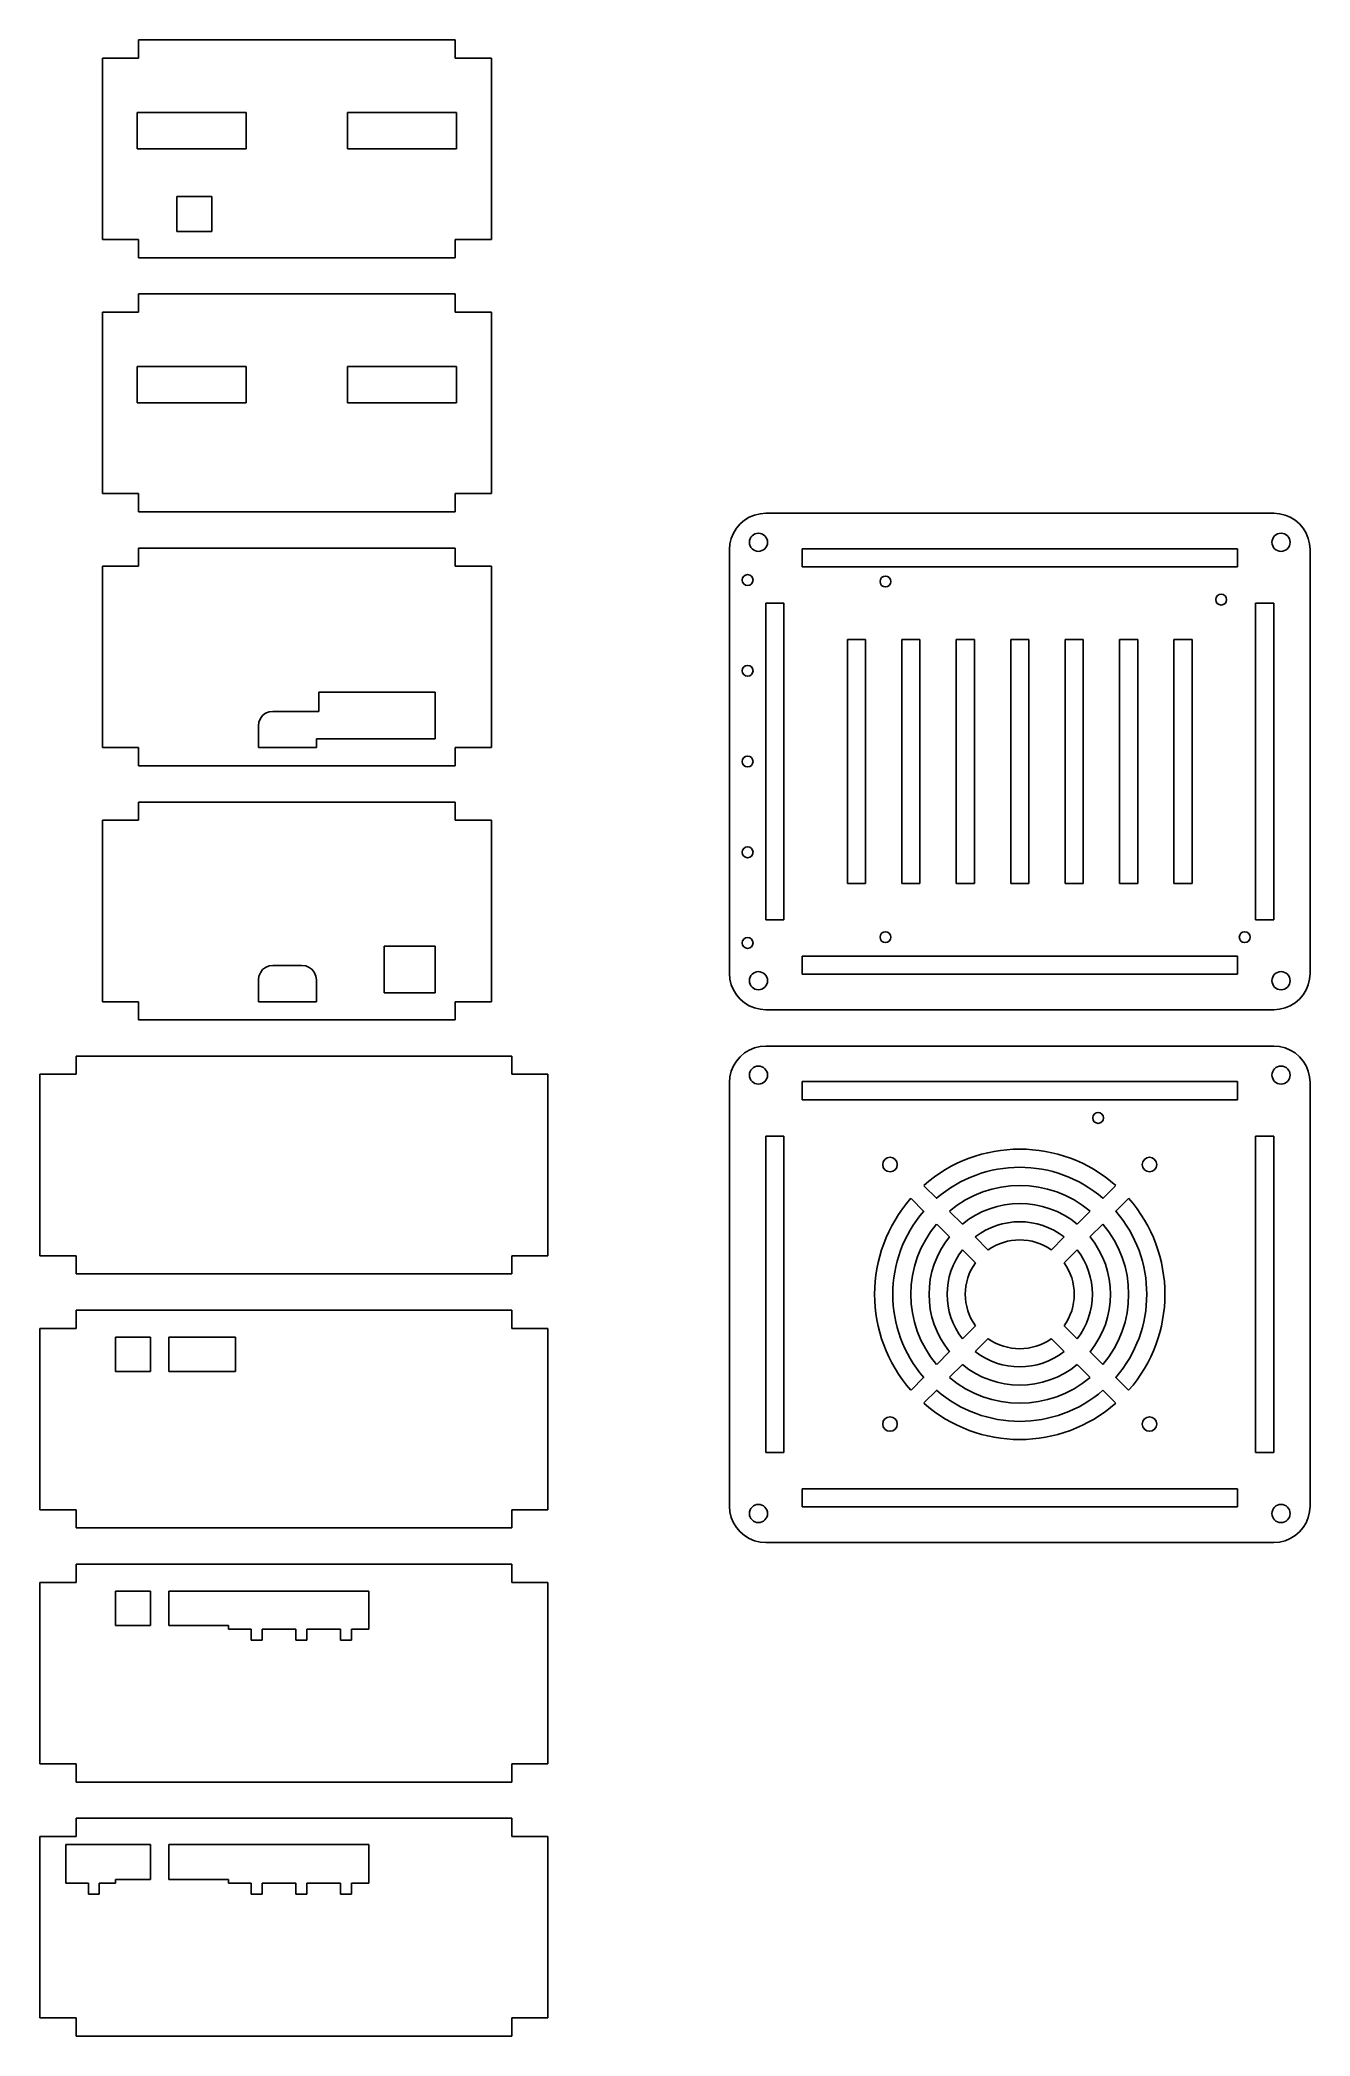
# Model space of a CAD drawing. Extents: x 0 to 350, y 0 to 550.
import ezdxf

# ---------------------------------------------------------------- set-up
doc = ezdxf.new("R2010")
doc.units = 0
doc.layers.get('0').update_dxf_attribs({"color": 13, "linetype": 'CONTINUOUS'})

msp = doc.modelspace()

# ---------------------------------------------------------------- linework, layer by layer
for p, q in [((114.4, 550), (27.2, 550)), ((114.4, 545), (114.4, 550)), ((17.2, 495), (17.2, 545)), ((17.2, 545), (27.2, 545)), ((27.2, 545), (27.2, 550)), ((124.4, 545), (114.4, 545)), ((124.4, 495), (124.4, 545)), ((26.8, 530), (56.8, 530)), ((26.8, 520), (26.8, 530)), ((56.8, 530), (56.8, 520)), ((84.8, 520), (84.8, 530)), ((84.8, 530), (114.8, 530)), ((114.8, 530), (114.8, 520)), ((56.8, 520), (26.8, 520)), ((114.8, 520), (84.8, 520)), ((37.7, 506.9), (47.4, 506.9)), ((37.7, 506.9), (37.7, 497.2)), ((47.4, 506.9), (47.4, 497.2)), ((47.4, 497.2), (37.7, 497.2)), ((124.4, 495), (114.4, 495)), ((114.4, 495), (114.4, 490)), ((17.2, 495), (27.2, 495)), ((27.2, 495), (27.2, 490)), ((114.4, 490), (27.2, 490)), ((27.2, 475), (27.2, 480)), ((114.4, 480), (27.2, 480)), ((114.4, 475), (114.4, 480)), ((17.2, 425), (17.2, 475)), ((27.2, 475), (17.2, 475)), ((124.4, 475), (114.4, 475)), ((124.4, 425), (124.4, 475)), ((26.8, 450), (26.8, 460)), ((26.8, 460), (56.8, 460)), ((56.8, 460), (56.8, 450)), ((84.8, 460), (114.8, 460)), ((84.8, 450), (84.8, 460)), ((114.8, 460), (114.8, 450)), ((56.8, 450), (26.8, 450)), ((114.8, 450), (84.8, 450)), ((27.2, 425), (17.2, 425)), ((27.2, 425), (27.2, 420)), ((114.4, 425), (114.4, 420)), ((124.4, 425), (114.4, 425)), ((114.4, 420), (27.2, 420)), ((194.12, 417.67), (195.46, 418.49)), ((195.46, 418.49), (196.91, 419.09)), ((196.91, 419.09), (198.44, 419.45)), ((198.44, 419.45), (200, 419.58)), ((340, 419.58), (200, 419.58)), ((340, 419.58), (341.56, 419.45)), ((341.56, 419.45), (343.09, 419.09)), ((343.09, 419.09), (344.54, 418.49)), ((344.54, 418.49), (345.88, 417.67)), ((190.12, 411.14), (190.49, 412.67)), ((190.49, 412.67), (191.09, 414.12)), ((191.09, 414.12), (191.91, 415.45)), ((191.91, 415.45), (192.93, 416.65)), ((192.93, 416.65), (194.12, 417.67)), ((345.88, 417.67), (347.07, 416.65)), ((347.07, 416.65), (348.09, 415.45)), ((348.09, 415.45), (348.91, 414.12)), ((348.91, 414.12), (349.51, 412.67)), ((349.51, 412.67), (349.88, 411.14)), ((27.2, 405), (27.2, 410)), ((114.4, 410), (27.2, 410)), ((114.4, 405), (114.4, 410)), ((190, 409.58), (190.12, 411.14)), ((190, 409.58), (190, 292.78)), ((210, 409.78), (330, 409.78)), ((210, 404.78), (210, 409.78)), ((330, 409.78), (330, 404.78)), ((349.88, 411.14), (350, 409.58)), ((350, 292.78), (350, 409.58)), ((17.2, 355), (17.2, 405)), ((27.2, 405), (17.2, 405)), ((124.4, 405), (114.4, 405)), ((124.4, 355), (124.4, 405)), ((330, 404.78), (210, 404.78)), ((200, 307.58), (200, 394.78)), ((200, 394.78), (205, 394.78)), ((205, 394.78), (205, 307.58)), ((335, 394.78), (340, 394.78)), ((335, 307.58), (335, 394.78)), ((340, 394.78), (340, 307.58)), ((222.5, 384.78), (227.5, 384.78)), ((222.5, 317.58), (222.5, 384.78)), ((227.5, 384.78), (227.5, 317.58)), ((237.5, 317.58), (237.5, 384.78)), ((237.5, 384.78), (242.5, 384.78)), ((242.5, 384.78), (242.5, 317.58)), ((252.5, 317.58), (252.5, 384.78)), ((252.5, 384.78), (257.5, 384.78)), ((257.5, 384.78), (257.5, 317.58)), ((267.5, 384.78), (272.5, 384.78)), ((267.5, 317.58), (267.5, 384.78)), ((272.5, 384.78), (272.5, 317.58)), ((282.5, 384.78), (287.5, 384.78)), ((282.5, 317.58), (282.5, 384.78)), ((287.5, 384.78), (287.5, 317.58)), ((297.5, 317.58), (297.5, 384.78)), ((297.5, 384.78), (302.5, 384.78)), ((302.5, 384.78), (302.5, 317.58)), ((312.5, 317.58), (312.5, 384.78)), ((312.5, 384.78), (317.5, 384.78)), ((317.5, 384.78), (317.5, 317.58)), ((76.9, 370.3), (108.9, 370.3)), ((76.9, 365), (76.9, 370.3)), ((108.9, 370.3), (108.9, 357.4)), ((60.74, 363), (60.34, 362.04)), ((61.37, 363.83), (60.74, 363)), ((62.2, 364.46), (61.37, 363.83)), ((63.16, 364.86), (62.2, 364.46)), ((64.2, 365), (63.16, 364.86)), ((64.2, 365), (72.2, 365)), ((72.2, 365), (76.9, 365)), ((60.34, 362.04), (60.2, 361)), ((60.2, 355), (60.2, 361)), ((27.2, 355), (17.2, 355)), ((27.2, 355), (27.2, 350)), ((76.2, 355), (60.2, 355)), ((76.2, 357.4), (76.2, 355)), ((108.9, 357.4), (76.2, 357.4)), ((124.4, 355), (114.4, 355)), ((114.4, 355), (114.4, 350)), ((114.4, 350), (27.2, 350)), ((27.2, 335), (27.2, 340)), ((114.4, 340), (27.2, 340)), ((114.4, 335), (114.4, 340)), ((17.2, 285), (17.2, 335)), ((27.2, 335), (17.2, 335)), ((124.4, 335), (114.4, 335)), ((124.4, 285), (124.4, 335)), ((227.5, 317.58), (222.5, 317.58)), ((242.5, 317.58), (237.5, 317.58)), ((257.5, 317.58), (252.5, 317.58)), ((272.5, 317.58), (267.5, 317.58)), ((287.5, 317.58), (282.5, 317.58)), ((302.5, 317.58), (297.5, 317.58)), ((317.5, 317.58), (312.5, 317.58)), ((205, 307.58), (200, 307.58)), ((340, 307.58), (335, 307.58)), ((94.9, 287.4), (94.9, 300.3)), ((94.9, 300.3), (108.9, 300.3)), ((108.9, 300.3), (108.9, 287.4)), ((210, 292.58), (210, 297.58)), ((210, 297.58), (330, 297.58)), ((330, 297.58), (330, 292.58)), ((60.34, 292.04), (60.2, 291)), ((60.74, 293), (60.34, 292.04)), ((61.37, 293.83), (60.74, 293)), ((62.2, 294.46), (61.37, 293.83)), ((63.16, 294.86), (62.2, 294.46)), ((64.2, 295), (63.16, 294.86)), ((64.2, 295), (72.2, 295)), ((73.24, 294.86), (72.2, 295)), ((74.2, 294.46), (73.24, 294.86)), ((75.03, 293.83), (74.2, 294.46)), ((75.66, 293), (75.03, 293.83)), ((76.06, 292.04), (75.66, 293)), ((76.2, 291), (76.06, 292.04)), ((190, 292.78), (190.12, 291.21)), ((330, 292.58), (210, 292.58)), ((350, 292.78), (349.88, 291.21)), ((60.2, 285), (60.2, 291)), ((76.2, 291), (76.2, 285)), ((108.9, 287.4), (94.9, 287.4)), ((190.12, 291.21), (190.49, 289.69)), ((190.49, 289.69), (191.09, 288.24)), ((191.09, 288.24), (191.91, 286.9)), ((191.91, 286.9), (192.93, 285.71)), ((348.09, 286.9), (347.07, 285.71)), ((348.91, 288.24), (348.09, 286.9)), ((349.51, 289.69), (348.91, 288.24)), ((349.88, 291.21), (349.51, 289.69)), ((27.2, 285), (17.2, 285)), ((27.2, 285), (27.2, 280)), ((76.2, 285), (60.2, 285)), ((124.4, 285), (114.4, 285)), ((114.4, 285), (114.4, 280)), ((192.93, 285.71), (194.12, 284.69)), ((194.12, 284.69), (195.46, 283.87)), ((195.46, 283.87), (196.91, 283.27)), ((196.91, 283.27), (198.44, 282.9)), ((198.44, 282.9), (200, 282.78)), ((200, 282.78), (340, 282.78)), ((341.56, 282.9), (340, 282.78)), ((343.09, 283.27), (341.56, 282.9)), ((344.54, 283.87), (343.09, 283.27)), ((345.88, 284.69), (344.54, 283.87)), ((347.07, 285.71), (345.88, 284.69)), ((114.4, 280), (27.2, 280)), ((10, 265), (10, 270)), ((10, 270), (130, 270)), ((130, 265), (130, 270)), ((192.93, 269.85), (191.91, 268.65)), ((194.12, 270.87), (192.93, 269.85)), ((195.46, 271.69), (194.12, 270.87)), ((196.91, 272.29), (195.46, 271.69)), ((198.44, 272.65), (196.91, 272.29)), ((200, 272.78), (198.44, 272.65)), ((340, 272.78), (200, 272.78)), ((341.56, 272.65), (340, 272.78)), ((343.09, 272.29), (341.56, 272.65)), ((344.54, 271.69), (343.09, 272.29)), ((345.88, 270.87), (344.54, 271.69)), ((347.07, 269.85), (345.88, 270.87)), ((348.09, 268.65), (347.07, 269.85)), ((0, 215), (0, 265)), ((0, 265), (10, 265)), ((130, 265), (140, 265)), ((140, 215), (140, 265)), ((190.12, 264.34), (190, 262.78)), ((190.49, 265.87), (190.12, 264.34)), ((191.09, 267.32), (190.49, 265.87)), ((191.91, 268.65), (191.09, 267.32)), ((348.91, 267.32), (348.09, 268.65)), ((349.51, 265.87), (348.91, 267.32)), ((349.88, 264.34), (349.51, 265.87)), ((350, 262.78), (349.88, 264.34)), ((190, 262.78), (190, 145.98)), ((210, 257.98), (210, 262.98)), ((210, 262.98), (330, 262.98)), ((330, 262.98), (330, 257.98)), ((350, 145.98), (350, 262.78)), ((330, 257.98), (210, 257.98)), ((200, 247.98), (205, 247.98)), ((200, 160.78), (200, 247.98)), ((205, 247.98), (205, 160.78)), ((335, 247.98), (340, 247.98)), ((335, 160.78), (335, 247.98)), ((340, 247.98), (340, 160.78)), ((247.13, 230.78), (243.6, 234.31)), ((292.87, 230.78), (296.4, 234.31)), ((240.06, 230.78), (243.6, 227.24)), ((254.21, 223.71), (250.67, 227.24)), ((285.79, 223.71), (289.33, 227.24)), ((299.94, 230.78), (296.4, 227.24)), ((247.13, 223.71), (250.67, 220.17)), ((261.33, 216.58), (257.74, 220.17)), ((278.67, 216.58), (282.26, 220.17)), ((292.87, 223.71), (289.33, 220.17)), ((0, 215), (10, 215)), ((10, 215), (10, 210)), ((130, 215), (140, 215)), ((130, 215), (130, 210)), ((254.21, 216.64), (257.79, 213.05)), ((285.79, 216.64), (282.21, 213.05)), ((10, 210), (130, 210)), ((130, 200), (10, 200)), ((10, 195), (10, 200)), ((130, 195), (130, 200)), ((10, 195), (0, 195)), ((0, 195), (0, 145)), ((20.8, 183.1), (20.8, 192.6)), ((20.8, 192.6), (30.5, 192.6)), ((30.5, 183.1), (30.5, 192.6)), ((35.5, 183.1), (35.5, 192.6)), ((35.5, 192.6), (53.9, 192.6)), ((53.9, 183.1), (53.9, 192.6)), ((140, 195), (130, 195)), ((140, 195), (140, 145)), ((254.21, 192.12), (257.79, 195.71)), ((285.79, 192.12), (282.21, 195.71)), ((247.13, 185.05), (250.67, 188.58)), ((261.33, 192.17), (257.74, 188.58)), ((278.67, 192.17), (282.26, 188.58)), ((289.33, 188.58), (292.87, 185.05)), ((30.5, 183.1), (20.8, 183.1)), ((53.9, 183.1), (35.5, 183.1)), ((240.06, 177.98), (243.6, 181.51)), ((254.21, 185.05), (250.67, 181.51)), ((285.79, 185.05), (289.33, 181.51)), ((299.94, 177.98), (296.4, 181.51)), ((247.13, 177.98), (243.6, 174.44)), ((292.87, 177.98), (296.4, 174.44)), ((205, 160.78), (200, 160.78)), ((340, 160.78), (335, 160.78)), ((210, 150.78), (330, 150.78)), ((210, 145.78), (210, 150.78)), ((330, 150.78), (330, 145.78)), ((10, 145), (0, 145)), ((10, 145), (10, 140)), ((140, 145), (130, 145)), ((130, 145), (130, 140)), ((190.12, 144.41), (190, 145.98)), ((190.49, 142.89), (190.12, 144.41)), ((330, 145.78), (210, 145.78)), ((349.51, 142.89), (349.88, 144.41)), ((349.88, 144.41), (350, 145.98)), ((130, 140), (10, 140)), ((191.09, 141.44), (190.49, 142.89)), ((191.91, 140.1), (191.09, 141.44)), ((192.93, 138.91), (191.91, 140.1)), ((194.12, 137.89), (192.93, 138.91)), ((195.46, 137.07), (194.12, 137.89)), ((344.54, 137.07), (345.88, 137.89)), ((345.88, 137.89), (347.07, 138.91)), ((347.07, 138.91), (348.09, 140.1)), ((348.09, 140.1), (348.91, 141.44)), ((348.91, 141.44), (349.51, 142.89)), ((196.91, 136.47), (195.46, 137.07)), ((198.44, 136.1), (196.91, 136.47)), ((200, 135.98), (198.44, 136.1)), ((200, 135.98), (340, 135.98)), ((340, 135.98), (341.56, 136.1)), ((341.56, 136.1), (343.09, 136.47)), ((343.09, 136.47), (344.54, 137.07)), ((10, 125), (10, 130)), ((130, 130), (10, 130)), ((130, 125), (130, 130)), ((0, 125), (0, 75)), ((10, 125), (0, 125)), ((20.8, 122.6), (30.5, 122.6)), ((20.8, 113.1), (20.8, 122.6)), ((30.5, 113.1), (30.5, 122.6)), ((35.5, 122.6), (90.6, 122.6)), ((35.5, 113.1), (35.5, 122.6)), ((90.6, 122.6), (90.6, 112.1)), ((140, 125), (130, 125)), ((140, 125), (140, 75)), ((30.5, 113.1), (20.8, 113.1)), ((52, 113.1), (35.5, 113.1)), ((52, 112.1), (52, 113.1)), ((58.25, 112.1), (52, 112.1)), ((58.25, 109.1), (58.25, 112.1)), ((61.25, 112.1), (61.25, 109.1)), ((70.55, 112.1), (61.25, 112.1)), ((70.55, 109.1), (70.55, 112.1)), ((73.55, 112.1), (73.55, 109.1)), ((82.85, 112.1), (73.55, 112.1)), ((82.85, 109.1), (82.85, 112.1)), ((85.85, 112.1), (85.85, 109.1)), ((90.6, 112.1), (85.85, 112.1)), ((61.25, 109.1), (58.25, 109.1)), ((73.55, 109.1), (70.55, 109.1)), ((85.85, 109.1), (82.85, 109.1)), ((10, 75), (0, 75)), ((10, 75), (10, 70)), ((140, 75), (130, 75)), ((130, 75), (130, 70)), ((130, 70), (10, 70)), ((0, 55), (0, 5)), ((0, 55), (10, 55)), ((130, 60), (10, 60)), ((10, 55), (10, 60)), ((130, 55), (130, 60)), ((140, 55), (130, 55)), ((140, 55), (140, 5)), ((7.1, 52.8), (30.5, 52.8)), ((7.1, 42.1), (7.1, 52.8)), ((30.5, 43.1), (30.5, 52.8)), ((35.5, 52.8), (90.6, 52.8)), ((35.5, 43.1), (35.5, 52.8)), ((90.6, 52.8), (90.6, 42.1)), ((13.35, 42.1), (7.1, 42.1)), ((13.35, 39.1), (13.35, 42.1)), ((16.35, 39.1), (13.35, 39.1)), ((16.35, 42.1), (16.35, 39.1)), ((20.8, 42.1), (16.35, 42.1)), ((30.5, 43.1), (20.8, 43.1)), ((20.8, 43.1), (20.8, 42.1)), ((52, 43.1), (35.5, 43.1)), ((52, 42.1), (52, 43.1)), ((58.25, 42.1), (52, 42.1)), ((58.25, 39.1), (58.25, 42.1)), ((61.25, 39.1), (58.25, 39.1)), ((61.25, 42.1), (61.25, 39.1)), ((70.55, 42.1), (61.25, 42.1)), ((70.55, 39.1), (70.55, 42.1)), ((73.55, 39.1), (70.55, 39.1)), ((73.55, 42.1), (73.55, 39.1)), ((82.85, 42.1), (73.55, 42.1)), ((82.85, 39.1), (82.85, 42.1)), ((85.85, 39.1), (82.85, 39.1)), ((85.85, 42.1), (85.85, 39.1)), ((90.6, 42.1), (85.85, 42.1)), ((0, 5), (10, 5)), ((10, 5), (10, 0)), ((130, 0), (10, 0)), ((140, 5), (130, 5)), ((130, 5), (130, 0))]:
    msp.add_line(p, q)
at = {"extrusion": (-7.33191e-15, -9.37296e-15, -1)}
msp.add_circle((-198, 411.58), 2.5, dxfattribs=at)
at = {"extrusion": (-7.98762e-15, -9.8216e-15, -1)}
msp.add_circle((-342, 411.58), 2.5, dxfattribs=at)
for centre in [(195, 401.18), (195, 376.18), (195, 351.18), (195, 326.18), (195, 301.18)]:
    msp.add_circle(centre, 1.5)
at = {"extrusion": (-5.99475e-15, -1.50398e-14, -1)}
msp.add_circle((-233, 400.78), 1.5, dxfattribs=at)
at = {"extrusion": (-7.64956e-15, -9.3483e-15, -1)}
for centre in [(-325.5, 395.78), (-233, 302.78), (-332, 302.78)]:
    msp.add_circle(centre, 1.5, dxfattribs=at)
at = {"extrusion": (-7.64299e-15, -9.04596e-15, -1)}
msp.add_circle((-198, 290.78), 2.5, dxfattribs=at)
at = {"extrusion": (-6.76792e-15, -9.33243e-15, -1)}
msp.add_circle((-342, 290.78), 2.5, dxfattribs=at)
at = {"extrusion": (-1.07767e-14, -2.8876e-15, -1)}
msp.add_circle((-198, 264.78), 2.5, dxfattribs=at)
at = {"extrusion": (-8.39771e-15, -7.09206e-15, -1)}
msp.add_circle((-342, 264.78), 2.5, dxfattribs=at)
at = {"extrusion": (-7.51991e-15, -9.40998e-15, -1)}
msp.add_circle((-291.6, 252.98), 1.5, dxfattribs=at)
at = {"extrusion": (-2.6729e-15, -1.45681e-14, -1)}
msp.add_circle((-234.25, 240.13), 2, dxfattribs=at)
at = {"extrusion": (-1.82744e-14, -1.34673e-14, -1)}
msp.add_circle((-305.75, 240.13), 2, dxfattribs=at)
at = {"extrusion": (-1.12799e-14, -1.12799e-14, -1)}
msp.add_circle((-234.25, 168.63), 2, dxfattribs=at)
at = {"extrusion": (1.89454e-15, -1.89454e-15, -1)}
msp.add_circle((-305.75, 168.63), 2, dxfattribs=at)
at = {"extrusion": (-1.26475e-14, -1.41894e-14, -1)}
msp.add_circle((-198, 143.98), 2.5, dxfattribs=at)
at = {"extrusion": (-8.31594e-15, -8.31594e-15, -1)}
msp.add_circle((-342, 143.98), 2.5, dxfattribs=at)
at = {"extrusion": (-4.02639e-14, -5.51021e-14, -1)}
msp.add_arc((-270, 204.38), 40, 48.591, 131.409, dxfattribs=at)
at = {"extrusion": (-2.12318e-14, -4.01786e-14, -1)}
msp.add_arc((-270, 204.38), 35, 49.1048, 130.8952, dxfattribs=at)
at = {"extrusion": (-2.28429e-14, -4.44702e-14, -1)}
msp.add_arc((-270, 204.38), 30, 49.7897, 130.2103, dxfattribs=at)
at = {"extrusion": (-2.53744e-14, -4.99109e-14, -1)}
msp.add_arc((-270, 204.38), 25, 50.748, 129.252, dxfattribs=at)
at = {"extrusion": (2.18794e-15, -7.71918e-16, -1)}
msp.add_arc((-270, 204.38), 40, 318.591, 41.409, dxfattribs=at)
at = {"extrusion": (3.33654e-15, 9.41259e-17, -1)}
msp.add_arc((-270, 204.38), 35, 319.1048, 40.8952, dxfattribs=at)
at = {"extrusion": (8.26584e-14, -1.02964e-13, -1)}
msp.add_arc((-270, 204.38), 20, 52.1833, 127.8167, dxfattribs=at)
at = {"extrusion": (-1.86355e-14, -1.89354e-14, -1)}
msp.add_arc((-270, 204.38), 35, 139.1048, 220.8952, dxfattribs=at)
at = {"extrusion": (-1.70997e-14, -1.77817e-14, -1)}
msp.add_arc((-270, 204.38), 40, 138.591, 221.409, dxfattribs=at)
at = {"extrusion": (5.55863e-15, 1.59442e-15, -1)}
msp.add_arc((-270, 204.38), 30, 319.7897, 40.2103, dxfattribs=at)
at = {"extrusion": (8.56788e-15, 3.79788e-15, -1)}
msp.add_arc((-270, 204.38), 25, 320.748, 39.252, dxfattribs=at)
at = {"extrusion": (-3.62487e-14, -7.01032e-14, -1)}
msp.add_arc((-270, 204.38), 15, 54.6109, 125.3891, dxfattribs=at)
at = {"extrusion": (-3.22429e-14, -1.12466e-14, -1)}
msp.add_arc((-270, 204.38), 25, 140.748, 219.252, dxfattribs=at)
at = {"extrusion": (-2.67269e-14, -1.27347e-14, -1)}
msp.add_arc((-270, 204.38), 30, 139.7897, 220.2103, dxfattribs=at)
at = {"extrusion": (9.4023e-14, 6.93338e-14, -1)}
msp.add_arc((-270, 204.38), 20, 322.1833, 37.8167, dxfattribs=at)
at = {"extrusion": (-1.07711e-13, -9.12656e-14, -1)}
msp.add_arc((-270, 204.38), 20, 142.1833, 217.8167, dxfattribs=at)
at = {"extrusion": (1.98322e-14, 9.80384e-15, -1)}
msp.add_arc((-270, 204.38), 15, 324.6109, 35.3891, dxfattribs=at)
at = {"extrusion": (-5.71454e-14, 2.39905e-15, -1)}
msp.add_arc((-270, 204.38), 15, 144.6109, 215.3891, dxfattribs=at)
at = {"extrusion": (-2.43647e-14, 1.40353e-13, -1)}
msp.add_arc((-270, 204.38), 20, 232.1833, 307.8167, dxfattribs=at)
at = {"extrusion": (1.0992e-13, 1.15046e-13, -1)}
msp.add_arc((-270, 204.38), 15, 234.6109, 305.3891, dxfattribs=at)
at = {"extrusion": (6.36061e-14, 7.53142e-14, -1)}
msp.add_arc((-270, 204.38), 25, 230.748, 309.252, dxfattribs=at)
at = {"extrusion": (4.50546e-14, 5.52567e-14, -1)}
msp.add_arc((-270, 204.38), 35, 229.1048, 310.8952, dxfattribs=at)
at = {"extrusion": (5.31328e-14, 6.465e-14, -1)}
msp.add_arc((-270, 204.38), 30, 229.7897, 310.2103, dxfattribs=at)
at = {"extrusion": (9.58461e-14, 9.88447e-14, -1)}
msp.add_arc((-270, 204.38), 40, 228.591, 311.409, dxfattribs=at)

doc.saveas('drawing.dxf')
